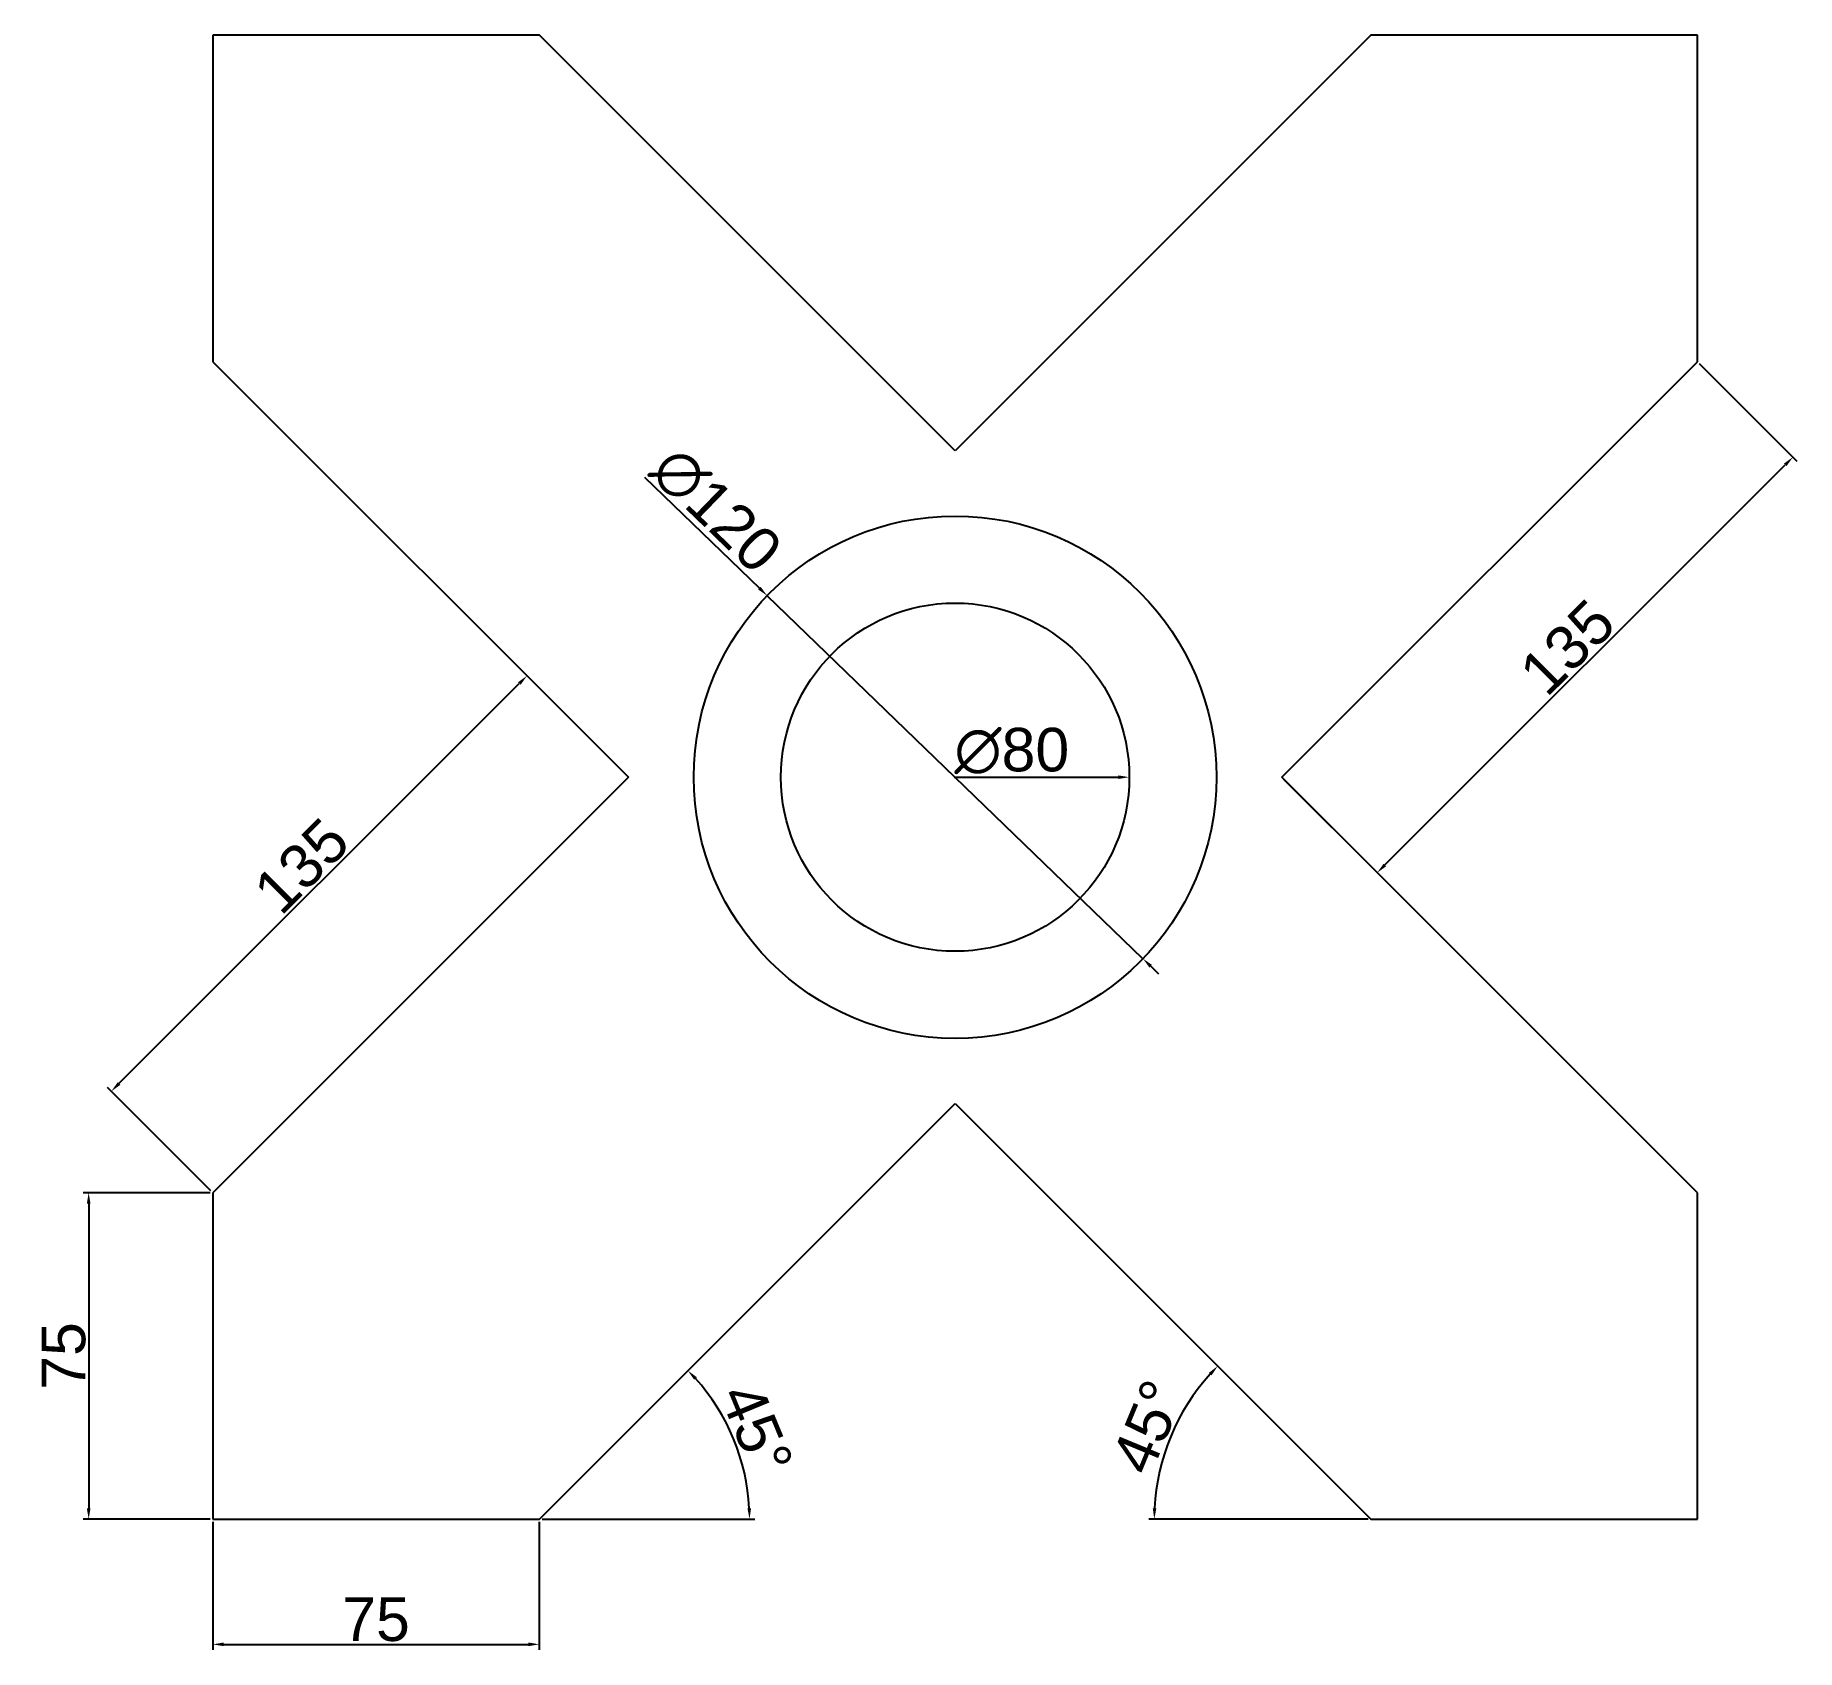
# Model space of a CAD drawing. Header units: millimetres. Extents: x 2424 to 2829, y 1629 to 2000.
import ezdxf

# ---------------------------------------------------------------- set-up
doc = ezdxf.new("R2010")
doc.units = ezdxf.units.MM
doc.styles.get("Standard").update_dxf_attribs({"font": 'arial.ttf'})
doc.dimstyles.new('ISO-25', dxfattribs={"dimtxt": 10, "dimasz": 2.5, "dimexe": 1.25, "dimexo": 0.625, "dimtad": 1, "dimtxsty": 'Standard', "dimcen": 2.5, "dimclrd": 3, "dimclre": 3, "dimclrt": 3, "dimadec": 0, "dimazin": 0, "dimtfac": 1, "dimtmove": 0, "dimatfit": 3, "dimfxl": 1, "dimarcsym": 0})

# ---------------------------------------------------------------- blocks, each defined once
blk = doc.blocks.new('*D1')
at = {"color": 3, "lineweight": -2, "transparency": 16777216}
blk.add_line((2635.26, 1829.29), (2672.93, 1829.29), dxfattribs=at)
at = {"color": 3, "transparency": 16777216}
blk.add_solid([(2672.93, 1829.71), (2672.93, 1828.88), (2675.43, 1829.29)], dxfattribs=at)
at = {"layer": 'Defpoints', "color": 0, "transparency": 16777216}
for p in [(2595.43, 1829.29), (2675.43, 1829.29)]:
    blk.add_point(p, dxfattribs=at)
at = {"color": 3, "transparency": 16777216, "insert": (2648.47, 1835.3), "char_height": 10, "attachment_point": 5}
blk.add_mtext('∅80', dxfattribs=at)
blk = doc.blocks.new('*D2')
at = {"color": 3, "lineweight": -2, "transparency": 16777216}
for p, q in [((2564.11, 1898.22), (2590.49, 1872.73)), ((2678.58, 1787.6), (2592.29, 1870.99)), ((2680.37, 1785.86), (2682.17, 1784.12))]:
    blk.add_line(p, q, dxfattribs=at)
at = {"color": 3, "transparency": 16777216}
for points in [[(2590.78, 1873.03), (2590.2, 1872.43), (2592.29, 1870.99)], [(2680.66, 1786.16), (2680.08, 1785.56), (2678.58, 1787.6)]]:
    blk.add_solid(points, dxfattribs=at)
at = {"layer": 'Defpoints', "color": 0, "transparency": 16777216}
for p in [(2592.29, 1870.99), (2678.58, 1787.6)]:
    blk.add_point(p, dxfattribs=at)
at = {"color": 3, "transparency": 16777216, "insert": (2580.58, 1890.67), "char_height": 10, "attachment_point": 5, "rotation": 315.9779}
blk.add_mtext('∅120', dxfattribs=at)
blk = doc.blocks.new('*D4')
at = {"color": 3, "lineweight": -2, "transparency": 16777216}
for p, q in [((2559.99, 1829.73), (2536.26, 1853.47)), ((2443.45, 1758.89), (2535.37, 1850.82)), ((2464.53, 1734.27), (2440.8, 1758.01))]:
    blk.add_line(p, q, dxfattribs=at)
at = {"color": 3, "transparency": 16777216}
for points in [[(2535.08, 1851.11), (2535.67, 1850.52), (2537.14, 1852.58)], [(2443.15, 1759.19), (2443.74, 1758.6), (2441.68, 1757.12)]]:
    blk.add_solid(points, dxfattribs=at)
at = {"layer": 'Defpoints', "color": 0, "transparency": 16777216}
for p in [(2537.14, 1852.58), (2560.43, 1829.29), (2464.97, 1733.83)]:
    blk.add_point(p, dxfattribs=at)
at = {"color": 3, "transparency": 16777216, "insert": (2485.36, 1808.91), "char_height": 10, "attachment_point": 5, "rotation": 45}
blk.add_mtext('135', dxfattribs=at)
blk = doc.blocks.new('*D5')
at = {"color": 3, "lineweight": -2, "transparency": 16777216}
for p, q in [((2464.35, 1733.83), (2435.24, 1733.83)), ((2436.49, 1731.33), (2436.49, 1661.33)), ((2464.35, 1658.83), (2435.24, 1658.83))]:
    blk.add_line(p, q, dxfattribs=at)
at = {"color": 3, "transparency": 16777216}
for points in [[(2436.07, 1731.33), (2436.91, 1731.33), (2436.49, 1733.83)], [(2436.07, 1661.33), (2436.91, 1661.33), (2436.49, 1658.83)]]:
    blk.add_solid(points, dxfattribs=at)
at = {"layer": 'Defpoints', "color": 0, "transparency": 16777216}
for p in [(2464.97, 1733.83), (2436.49, 1658.83), (2464.97, 1658.83)]:
    blk.add_point(p, dxfattribs=at)
at = {"color": 3, "transparency": 16777216, "insert": (2430.78, 1696.33), "char_height": 10, "attachment_point": 5, "rotation": 90}
blk.add_mtext('75', dxfattribs=at)
blk = doc.blocks.new('*D6')
at = {"color": 3, "lineweight": -2, "transparency": 16777216}
for p, q in [((2464.97, 1658.21), (2464.97, 1628.82)), ((2539.97, 1658.21), (2539.97, 1628.82)), ((2467.47, 1630.07), (2537.47, 1630.07))]:
    blk.add_line(p, q, dxfattribs=at)
at = {"color": 3, "transparency": 16777216}
for points in [[(2467.47, 1630.49), (2467.47, 1629.66), (2464.97, 1630.07)], [(2537.47, 1630.49), (2537.47, 1629.66), (2539.97, 1630.07)]]:
    blk.add_solid(points, dxfattribs=at)
at = {"layer": 'Defpoints', "color": 0, "transparency": 16777216}
for p in [(2464.97, 1658.83), (2539.97, 1658.83), (2539.97, 1630.07)]:
    blk.add_point(p, dxfattribs=at)
at = {"color": 3, "transparency": 16777216, "insert": (2502.47, 1635.78), "char_height": 10, "attachment_point": 5}
blk.add_mtext('75', dxfattribs=at)
blk = doc.blocks.new('*D7')
at = {"color": 3, "lineweight": -2, "transparency": 16777216}
blk.add_line((2540.6, 1658.83), (2589.49, 1658.83), dxfattribs=at)
blk.add_arc((2539.97, 1658.83), 48.27, 2.9678, 42.0322, dxfattribs=at)
at = {"color": 3, "transparency": 16777216}
for points in [[(2575.52, 1690.86), (2576.13, 1691.44), (2574.1, 1692.96)], [(2588.59, 1661.34), (2587.76, 1661.32), (2588.24, 1658.83)]]:
    blk.add_solid(points, dxfattribs=at)
at = {"layer": 'Defpoints', "color": 0, "transparency": 16777216}
for p in [(2635.43, 1754.29), (2586.6, 1671.33), (2464.97, 1658.83), (2539.97, 1658.83), (2539.97, 1658.83)]:
    blk.add_point(p, dxfattribs=at)
at = {"color": 3, "transparency": 16777216, "insert": (2589.84, 1679.49), "char_height": 10, "attachment_point": 5, "rotation": 292.5}
blk.add_mtext('45°', dxfattribs=at)
blk = doc.blocks.new('*D8')
at = {"color": 3, "lineweight": -2, "transparency": 16777216}
blk.add_line((2730.27, 1658.83), (2679.93, 1658.83), dxfattribs=at)
blk.add_arc((2730.89, 1658.83), 49.71, 137.8819, 177.1181, dxfattribs=at)
at = {"color": 3, "transparency": 16777216}
for points in [[(2693.72, 1692.46), (2694.32, 1691.88), (2695.74, 1693.98)], [(2681.66, 1661.32), (2680.83, 1661.34), (2681.18, 1658.83)]]:
    blk.add_solid(points, dxfattribs=at)
at = {"layer": 'Defpoints', "color": 0, "transparency": 16777216}
for p in [(2635.43, 1754.29), (2687.84, 1683.69), (2730.89, 1658.83), (2730.89, 1658.83), (2805.89, 1658.83)]:
    blk.add_point(p, dxfattribs=at)
at = {"color": 3, "transparency": 16777216, "insert": (2679.69, 1680.04), "char_height": 10, "attachment_point": 5, "rotation": 67.5}
blk.add_mtext('45°', dxfattribs=at)
blk = doc.blocks.new('*D9')
at = {"color": 3, "lineweight": -2, "transparency": 16777216}
for p, q in [((2806.33, 1924.31), (2828.71, 1901.93)), ((2734.13, 1809.12), (2826.06, 1901.05)), ((2710.87, 1828.85), (2733.25, 1806.47))]:
    blk.add_line(p, q, dxfattribs=at)
at = {"color": 3, "transparency": 16777216}
for points in [[(2825.76, 1901.34), (2826.35, 1900.75), (2827.83, 1902.82)], [(2733.84, 1809.42), (2734.43, 1808.83), (2732.37, 1807.36)]]:
    blk.add_solid(points, dxfattribs=at)
at = {"layer": 'Defpoints', "color": 0, "transparency": 16777216}
for p in [(2805.89, 1924.75), (2827.83, 1902.82), (2710.43, 1829.29)]:
    blk.add_point(p, dxfattribs=at)
at = {"color": 3, "transparency": 16777216, "insert": (2776.04, 1859.14), "char_height": 10, "attachment_point": 5, "rotation": 45}
blk.add_mtext('135', dxfattribs=at)

msp = doc.modelspace()

# ---------------------------------------------------------------- linework, layer by layer
for p, q in [((2539.972, 1999.752), (2464.972, 1999.752)), ((2464.972, 1999.752), (2464.972, 1924.752)), ((2635.432, 1904.292), (2539.972, 1999.752)), ((2730.891, 1999.752), (2635.432, 1904.292)), ((2805.891, 1999.752), (2730.891, 1999.752)), ((2805.891, 1924.752), (2805.891, 1999.752)), ((2464.972, 1924.752), (2560.432, 1829.292)), ((2710.432, 1829.292), (2805.891, 1924.752)), ((2560.432, 1829.292), (2464.972, 1733.833)), ((2805.891, 1733.833), (2710.432, 1829.292)), ((2539.972, 1658.833), (2635.432, 1754.292)), ((2635.432, 1754.292), (2730.891, 1658.833)), ((2464.972, 1733.833), (2464.972, 1658.833)), ((2805.891, 1658.833), (2805.891, 1733.833)), ((2464.972, 1658.833), (2539.972, 1658.833)), ((2730.891, 1658.833), (2805.891, 1658.833))]:
    msp.add_line(p, q)
for radius in [60, 40]:
    msp.add_circle((2635.432, 1829.292), radius)

# ---------------------------------------------------------------- dimensions: what is measured, and where the dimension line sits
at = {"color": 114, "true_color": 0x139b48}
for p1, p2, distance, picture, middle in [((2710.432, 1829.292), (2805.891, 1924.752), -31.021, '*D9', (2776.042, 1859.141)), ((2464.972, 1733.833), (2560.432, 1829.292), 32.94, '*D4', (2485.355, 1808.909))]:
    dim = msp.add_aligned_dim(p1=p1, p2=p2, distance=distance, dimstyle='ISO-25', dxfattribs=at)
    dim.commit()
    dim.dimension.update_dxf_attribs({"geometry": picture, "text_midpoint": middle})
for p1, p2, picture, middle in [((2678.576, 1787.596), (2592.287, 1870.988), '*D2', (2576.4, 1886.343)), ((2595.432, 1829.292), (2675.432, 1829.292), '*D1', (2648.472, 1829.292))]:
    dim = msp.add_diameter_dim_2p(p1=p1, p2=p2, dimstyle='ISO-25', dxfattribs=at)
    dim.commit()
    dim.dimension.update_dxf_attribs({"geometry": picture, "text_midpoint": middle, "dimtype": 163})
for base, line1, line2, picture, middle in [((2586.597, 1671.326), ((2464.972, 1658.833), (2539.972, 1658.833)), ((2539.972, 1658.833), (2635.432, 1754.292)), '*D7', (2589.843, 1679.49)), ((2687.842, 1683.687), ((2730.891, 1658.833), (2805.891, 1658.833)), ((2635.432, 1754.292), (2730.891, 1658.833)), '*D8', (2679.691, 1680.041))]:
    dim = msp.add_angular_dim_2l(base=base, line1=line1, line2=line2, dimstyle='ISO-25', dxfattribs=at)
    dim.commit()
    dim.dimension.update_dxf_attribs({"geometry": picture, "text_midpoint": middle})
dim = msp.add_linear_dim(base=(2436.49, 1658.833), p1=(2464.972, 1733.833), p2=(2464.972, 1658.833), angle=90, dimstyle='ISO-25', dxfattribs=at)
dim.commit()
dim.dimension.update_dxf_attribs({"geometry": '*D5', "text_midpoint": (2430.78, 1696.333)})
dim = msp.add_linear_dim(base=(2539.972, 1630.074), p1=(2464.972, 1658.833), p2=(2539.972, 1658.833), dimstyle='ISO-25', dxfattribs=at)
dim.commit()
dim.dimension.update_dxf_attribs({"geometry": '*D6', "text_midpoint": (2502.472, 1635.785)})

doc.saveas('drawing.dxf')
